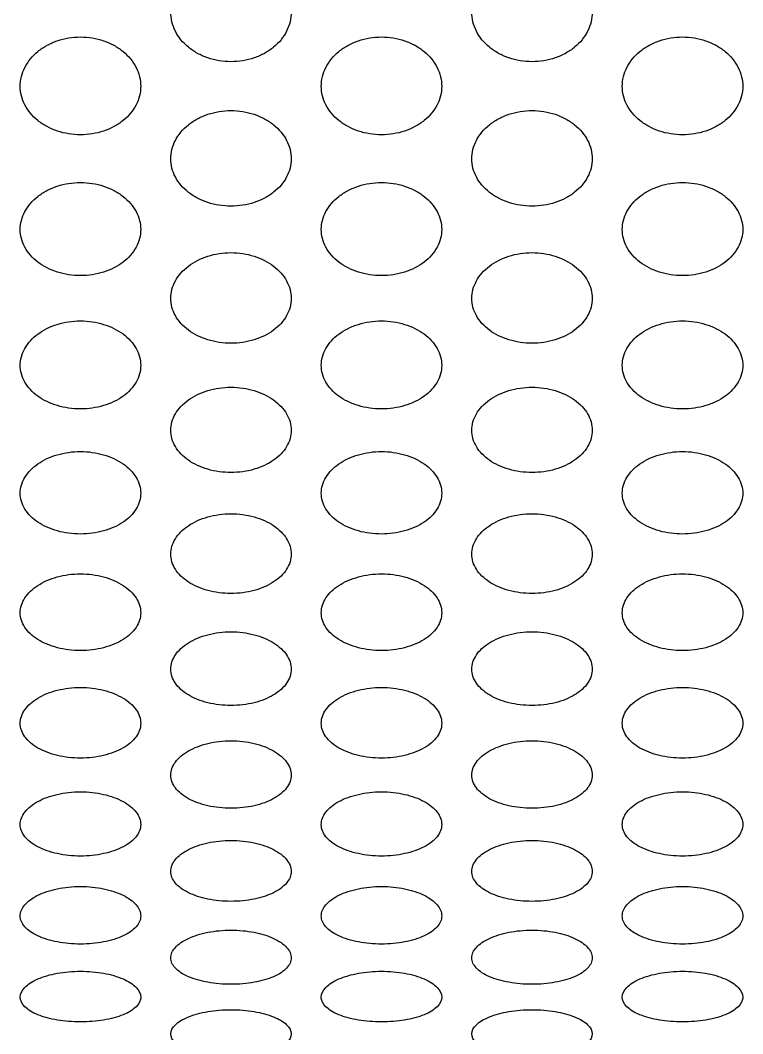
# Model space of a CAD drawing. Header units: millimetres. Extents: x 324 to 7054, y -67 to 2159.
# Drawn here: x 1536 to 1584, y 1336 to 1403.3 of the extents above; entities that cross this region are included whole.
import ezdxf

# ---------------------------------------------------------------- set-up
doc = ezdxf.new("R2010")
doc.units = ezdxf.units.MM
doc.header["$LTSCALE"] = 153.67
doc.layers.add('02___PRT_ALL_AXES', color=7, linetype='CONTINUOUS')

msp = doc.modelspace()

# ---------------------------------------------------------------- linework, layer by layer
at = {"layer": '02___PRT_ALL_AXES', "linetype": 'Continuous'}
for points in [[(1550.03476, 1400.55316), (1549.76893, 1400.55344), (1549.24531, 1400.59586), (1548.48961, 1400.78457), (1547.79947, 1401.08727), (1546.98616, 1401.63387), (1546.24385, 1402.54607), (1545.9302, 1403.84981), (1546.24394, 1405.15789), (1546.98437, 1406.08494), (1547.79615, 1406.64412), (1548.48659, 1406.95567), (1549.24381, 1407.15058), (1549.76846, 1407.19442), (1550.03476, 1407.19471)], [(1550.03476, 1407.19471), (1550.30058, 1407.19442), (1550.8242, 1407.15074), (1551.5799, 1406.95664), (1552.27004, 1406.646), (1553.08335, 1406.08682), (1553.82566, 1405.15892), (1554.13932, 1403.84733), (1553.82557, 1402.5471), (1553.08514, 1401.63571), (1552.27336, 1401.0891), (1551.58292, 1400.78551), (1550.8257, 1400.59602), (1550.30105, 1400.55343), (1550.03476, 1400.55316)], [(1570.03476, 1400.55316), (1569.76893, 1400.55344), (1569.24531, 1400.59586), (1568.48961, 1400.78457), (1567.79947, 1401.08727), (1566.98616, 1401.63387), (1566.24385, 1402.54607), (1565.9302, 1403.84981), (1566.24394, 1405.15789), (1566.98437, 1406.08494), (1567.79615, 1406.64412), (1568.48659, 1406.95567), (1569.24381, 1407.15058), (1569.76846, 1407.19442), (1570.03476, 1407.19471)], [(1570.03476, 1407.19471), (1570.30058, 1407.19442), (1570.8242, 1407.15074), (1571.5799, 1406.95664), (1572.27004, 1406.646), (1573.08335, 1406.08682), (1573.82566, 1405.15892), (1574.13932, 1403.84733), (1573.82557, 1402.5471), (1573.08514, 1401.63571), (1572.27336, 1401.0891), (1571.58292, 1400.78551), (1570.8257, 1400.59602), (1570.30105, 1400.55343), (1570.03476, 1400.55316)], [(1540.03476, 1395.70147), (1539.76893, 1395.70175), (1539.24531, 1395.74318), (1538.48961, 1395.92752), (1537.79947, 1396.22321), (1536.98616, 1396.75724), (1536.24385, 1397.64864), (1535.9302, 1398.92314), (1536.24394, 1400.20241), (1536.98437, 1401.10939), (1537.79615, 1401.65656), (1538.48659, 1401.96146), (1539.24381, 1402.15222), (1539.76846, 1402.19513), (1540.03476, 1402.19541)], [(1540.03476, 1402.19541), (1540.30058, 1402.19513), (1540.8242, 1402.15237), (1541.5799, 1401.96241), (1542.27004, 1401.65841), (1543.08335, 1401.11123), (1543.82566, 1400.20341), (1544.13932, 1398.92071), (1543.82557, 1397.64964), (1543.08514, 1396.75904), (1542.27336, 1396.22501), (1541.58292, 1395.92844), (1540.8257, 1395.74333), (1540.30105, 1395.70174), (1540.03476, 1395.70147)], [(1560.03476, 1395.70147), (1559.76893, 1395.70175), (1559.24531, 1395.74318), (1558.48961, 1395.92752), (1557.79947, 1396.22321), (1556.98616, 1396.75724), (1556.24385, 1397.64864), (1555.9302, 1398.92314), (1556.24394, 1400.20241), (1556.98437, 1401.10939), (1557.79615, 1401.65656), (1558.48659, 1401.96146), (1559.24381, 1402.15222), (1559.76846, 1402.19513), (1560.03476, 1402.19541)], [(1560.03476, 1402.19541), (1560.30058, 1402.19513), (1560.8242, 1402.15237), (1561.5799, 1401.96241), (1562.27004, 1401.65841), (1563.08335, 1401.11123), (1563.82566, 1400.20341), (1564.13932, 1398.92071), (1563.82557, 1397.64964), (1563.08514, 1396.75904), (1562.27336, 1396.22501), (1561.58292, 1395.92844), (1560.8257, 1395.74333), (1560.30105, 1395.70174), (1560.03476, 1395.70147)], [(1580.03476, 1395.70147), (1579.76893, 1395.70175), (1579.24531, 1395.74318), (1578.48961, 1395.92752), (1577.79947, 1396.22321), (1576.98616, 1396.75724), (1576.24385, 1397.64864), (1575.9302, 1398.92314), (1576.24394, 1400.20241), (1576.98437, 1401.10939), (1577.79615, 1401.65656), (1578.48659, 1401.96146), (1579.24381, 1402.15222), (1579.76846, 1402.19513), (1580.03476, 1402.19541)], [(1580.03476, 1402.19541), (1580.30058, 1402.19513), (1580.8242, 1402.15237), (1581.5799, 1401.96241), (1582.27004, 1401.65841), (1583.08335, 1401.11123), (1583.82566, 1400.20341), (1584.13932, 1398.92071), (1583.82557, 1397.64964), (1583.08514, 1396.75904), (1582.27336, 1396.22501), (1581.58292, 1395.92844), (1580.8257, 1395.74333), (1580.30105, 1395.70174), (1580.03476, 1395.70147)], [(1550.03476, 1390.96617), (1549.76893, 1390.96644), (1549.24531, 1391.00685), (1548.48961, 1391.18662), (1547.79947, 1391.47503), (1546.98616, 1391.99595), (1546.24385, 1392.86565), (1545.9302, 1394.10963), (1546.24394, 1395.35881), (1546.98437, 1396.24481), (1547.79615, 1396.77944), (1548.48659, 1397.07738), (1549.24381, 1397.26379), (1549.76846, 1397.30573), (1550.03476, 1397.306)], [(1550.03476, 1397.306), (1550.30058, 1397.30572), (1550.8242, 1397.26394), (1551.5799, 1397.0783), (1552.27004, 1396.78124), (1553.08335, 1396.2466), (1553.82566, 1395.35979), (1554.13932, 1394.10726), (1553.82557, 1392.86662), (1553.08514, 1391.9977), (1552.27336, 1391.47678), (1551.58292, 1391.18752), (1550.8257, 1391.007), (1550.30105, 1390.96644), (1550.03476, 1390.96617)], [(1570.03476, 1390.96617), (1569.76893, 1390.96644), (1569.24531, 1391.00685), (1568.48961, 1391.18662), (1567.79947, 1391.47503), (1566.98616, 1391.99595), (1566.24385, 1392.86565), (1565.9302, 1394.10963), (1566.24394, 1395.35881), (1566.98437, 1396.24481), (1567.79615, 1396.77944), (1568.48659, 1397.07738), (1569.24381, 1397.26379), (1569.76846, 1397.30573), (1570.03476, 1397.306)], [(1570.03476, 1397.306), (1570.30058, 1397.30572), (1570.8242, 1397.26394), (1571.5799, 1397.0783), (1572.27004, 1396.78124), (1573.08335, 1396.2466), (1573.82566, 1395.35979), (1574.13932, 1394.10726), (1573.82557, 1392.86662), (1573.08514, 1391.9977), (1572.27336, 1391.47678), (1571.58292, 1391.18752), (1570.8257, 1391.007), (1570.30105, 1390.96644), (1570.03476, 1390.96617)], [(1540.03476, 1386.352), (1539.76893, 1386.35226), (1539.24531, 1386.3916), (1538.48961, 1386.56664), (1537.79947, 1386.84746), (1536.98616, 1387.35475), (1536.24385, 1388.20188), (1535.9302, 1389.4141), (1536.24394, 1390.63195), (1536.98437, 1391.49607), (1537.79615, 1392.01762), (1538.48659, 1392.3083), (1539.24381, 1392.49019), (1539.76846, 1392.53111), (1540.03476, 1392.53138)], [(1540.03476, 1392.53138), (1540.30058, 1392.5311), (1540.8242, 1392.49034), (1541.5799, 1392.3092), (1542.27004, 1392.01937), (1543.08335, 1391.49783), (1543.82566, 1390.6329), (1544.13932, 1389.41179), (1543.82557, 1388.20283), (1543.08514, 1387.35646), (1542.27336, 1386.84917), (1541.58292, 1386.56751), (1540.8257, 1386.39175), (1540.30105, 1386.35226), (1540.03476, 1386.352)], [(1560.03476, 1386.352), (1559.76893, 1386.35226), (1559.24531, 1386.3916), (1558.48961, 1386.56664), (1557.79947, 1386.84746), (1556.98616, 1387.35475), (1556.24385, 1388.20188), (1555.9302, 1389.4141), (1556.24394, 1390.63195), (1556.98437, 1391.49607), (1557.79615, 1392.01762), (1558.48659, 1392.3083), (1559.24381, 1392.49019), (1559.76846, 1392.53111), (1560.03476, 1392.53138)], [(1560.03476, 1392.53138), (1560.30058, 1392.5311), (1560.8242, 1392.49034), (1561.5799, 1392.3092), (1562.27004, 1392.01937), (1563.08335, 1391.49783), (1563.82566, 1390.6329), (1564.13932, 1389.41179), (1563.82557, 1388.20283), (1563.08514, 1387.35646), (1562.27336, 1386.84917), (1561.58292, 1386.56751), (1560.8257, 1386.39175), (1560.30105, 1386.35226), (1560.03476, 1386.352)], [(1580.03476, 1386.352), (1579.76893, 1386.35226), (1579.24531, 1386.3916), (1578.48961, 1386.56664), (1577.79947, 1386.84746), (1576.98616, 1387.35475), (1576.24385, 1388.20188), (1575.9302, 1389.4141), (1576.24394, 1390.63195), (1576.98437, 1391.49607), (1577.79615, 1392.01762), (1578.48659, 1392.3083), (1579.24381, 1392.49019), (1579.76846, 1392.53111), (1580.03476, 1392.53138)], [(1580.03476, 1392.53138), (1580.30058, 1392.5311), (1580.8242, 1392.49034), (1581.5799, 1392.3092), (1582.27004, 1392.01937), (1583.08335, 1391.49783), (1583.82566, 1390.6329), (1584.13932, 1389.41179), (1583.82557, 1388.20283), (1583.08514, 1387.35646), (1582.27336, 1386.84917), (1581.58292, 1386.56751), (1580.8257, 1386.39175), (1580.30105, 1386.35226), (1580.03476, 1386.352)], [(1550.03476, 1381.86358), (1549.76893, 1381.86384), (1549.24531, 1381.90207), (1548.48961, 1382.07219), (1547.79947, 1382.34515), (1546.98616, 1382.8383), (1546.24385, 1383.66201), (1545.9302, 1384.84125), (1546.24394, 1386.02654), (1546.98437, 1386.86794), (1547.79615, 1387.37587), (1548.48659, 1387.65901), (1549.24381, 1387.83619), (1549.76846, 1387.87605), (1550.03476, 1387.87631)], [(1550.03476, 1387.87631), (1550.30058, 1387.87605), (1550.8242, 1387.83633), (1551.5799, 1387.65989), (1552.27004, 1387.37758), (1553.08335, 1386.86964), (1553.82566, 1386.02747), (1554.13932, 1384.839), (1553.82557, 1383.66294), (1553.08514, 1382.83996), (1552.27336, 1382.3468), (1551.58292, 1382.07304), (1550.8257, 1381.90221), (1550.30105, 1381.86383), (1550.03476, 1381.86358)], [(1570.03476, 1381.86358), (1569.76893, 1381.86384), (1569.24531, 1381.90207), (1568.48961, 1382.07219), (1567.79947, 1382.34515), (1566.98616, 1382.8383), (1566.24385, 1383.66201), (1565.9302, 1384.84125), (1566.24394, 1386.02654), (1566.98437, 1386.86794), (1567.79615, 1387.37587), (1568.48659, 1387.65901), (1569.24381, 1387.83619), (1569.76846, 1387.87605), (1570.03476, 1387.87631)], [(1570.03476, 1387.87631), (1570.30058, 1387.87605), (1570.8242, 1387.83633), (1571.5799, 1387.65989), (1572.27004, 1387.37758), (1573.08335, 1386.86964), (1573.82566, 1386.02747), (1574.13932, 1384.839), (1573.82557, 1383.66294), (1573.08514, 1382.83996), (1572.27336, 1382.3468), (1571.58292, 1382.07304), (1570.8257, 1381.90221), (1570.30105, 1381.86383), (1570.03476, 1381.86358)], [(1540.03476, 1377.5054), (1539.76893, 1377.50565), (1539.24531, 1377.54273), (1538.48961, 1377.70776), (1537.79947, 1377.97259), (1536.98616, 1378.45111), (1536.24385, 1379.25058), (1535.9302, 1380.39566), (1536.24394, 1381.54721), (1536.98437, 1382.36503), (1537.79615, 1382.85885), (1538.48659, 1383.13415), (1539.24381, 1383.30645), (1539.76846, 1383.34522), (1540.03476, 1383.34547)], [(1540.03476, 1383.34547), (1540.30058, 1383.34521), (1540.8242, 1383.30659), (1541.5799, 1383.13501), (1542.27004, 1382.86051), (1543.08335, 1382.36669), (1543.82566, 1381.54811), (1544.13932, 1380.39348), (1543.82557, 1379.25148), (1543.08514, 1378.45272), (1542.27336, 1377.9742), (1541.58292, 1377.70859), (1540.8257, 1377.54287), (1540.30105, 1377.50564), (1540.03476, 1377.5054)], [(1560.03476, 1377.5054), (1559.76893, 1377.50565), (1559.24531, 1377.54273), (1558.48961, 1377.70776), (1557.79947, 1377.97259), (1556.98616, 1378.45111), (1556.24385, 1379.25058), (1555.9302, 1380.39566), (1556.24394, 1381.54721), (1556.98437, 1382.36503), (1557.79615, 1382.85885), (1558.48659, 1383.13415), (1559.24381, 1383.30645), (1559.76846, 1383.34522), (1560.03476, 1383.34547)], [(1560.03476, 1383.34547), (1560.30058, 1383.34521), (1560.8242, 1383.30659), (1561.5799, 1383.13501), (1562.27004, 1382.86051), (1563.08335, 1382.36669), (1563.82566, 1381.54811), (1564.13932, 1380.39348), (1563.82557, 1379.25148), (1563.08514, 1378.45272), (1562.27336, 1377.9742), (1561.58292, 1377.70859), (1560.8257, 1377.54287), (1560.30105, 1377.50564), (1560.03476, 1377.5054)], [(1580.03476, 1377.5054), (1579.76893, 1377.50565), (1579.24531, 1377.54273), (1578.48961, 1377.70776), (1577.79947, 1377.97259), (1576.98616, 1378.45111), (1576.24385, 1379.25058), (1575.9302, 1380.39566), (1576.24394, 1381.54721), (1576.98437, 1382.36503), (1577.79615, 1382.85885), (1578.48659, 1383.13415), (1579.24381, 1383.30645), (1579.76846, 1383.34522), (1580.03476, 1383.34547)], [(1580.03476, 1383.34547), (1580.30058, 1383.34521), (1580.8242, 1383.30659), (1581.5799, 1383.13501), (1582.27004, 1382.86051), (1583.08335, 1382.36669), (1583.82566, 1381.54811), (1584.13932, 1380.39348), (1583.82557, 1379.25148), (1583.08514, 1378.45272), (1582.27336, 1377.9742), (1581.58292, 1377.70859), (1580.8257, 1377.54287), (1580.30105, 1377.50564), (1580.03476, 1377.5054)], [(1550.03476, 1373.28182), (1549.76893, 1373.28206), (1549.24531, 1373.31796), (1548.48961, 1373.47774), (1547.79947, 1373.73417), (1546.98616, 1374.19757), (1546.24385, 1374.972), (1545.9302, 1376.08178), (1546.24394, 1377.19844), (1546.98437, 1377.99186), (1547.79615, 1378.47107), (1548.48659, 1378.73827), (1549.24381, 1378.9055), (1549.76846, 1378.94314), (1550.03476, 1378.94338)], [(1550.03476, 1378.94338), (1550.30058, 1378.94313), (1550.8242, 1378.90564), (1551.5799, 1378.7391), (1552.27004, 1378.47269), (1553.08335, 1377.99347), (1553.82566, 1377.19931), (1554.13932, 1376.07967), (1553.82557, 1374.97288), (1553.08514, 1374.19914), (1552.27336, 1373.73572), (1551.58292, 1373.47854), (1550.8257, 1373.3181), (1550.30105, 1373.28205), (1550.03476, 1373.28182)], [(1570.03476, 1373.28182), (1569.76893, 1373.28206), (1569.24531, 1373.31796), (1568.48961, 1373.47774), (1567.79947, 1373.73417), (1566.98616, 1374.19757), (1566.24385, 1374.972), (1565.9302, 1376.08178), (1566.24394, 1377.19844), (1566.98437, 1377.99186), (1567.79615, 1378.47107), (1568.48659, 1378.73827), (1569.24381, 1378.9055), (1569.76846, 1378.94314), (1570.03476, 1378.94338)], [(1570.03476, 1378.94338), (1570.30058, 1378.94313), (1570.8242, 1378.90564), (1571.5799, 1378.7391), (1572.27004, 1378.47269), (1573.08335, 1377.99347), (1573.82566, 1377.19931), (1574.13932, 1376.07967), (1573.82557, 1374.97288), (1573.08514, 1374.19914), (1572.27336, 1373.73572), (1571.58292, 1373.47854), (1570.8257, 1373.3181), (1570.30105, 1373.28205), (1570.03476, 1373.28182)], [(1540.03476, 1369.19707), (1539.76893, 1369.1973), (1539.24531, 1369.23199), (1538.48961, 1369.38635), (1537.79947, 1369.63412), (1536.98616, 1370.08195), (1536.24385, 1370.83056), (1535.9302, 1371.90393), (1536.24394, 1372.98457), (1536.98437, 1373.75281), (1537.79615, 1374.21693), (1538.48659, 1374.47575), (1539.24381, 1374.63776), (1539.76846, 1374.67422), (1540.03476, 1374.67446)], [(1540.03476, 1374.67446), (1540.30058, 1374.67421), (1540.8242, 1374.6379), (1541.5799, 1374.47656), (1542.27004, 1374.2185), (1543.08335, 1373.75437), (1543.82566, 1372.98542), (1544.13932, 1371.90189), (1543.82557, 1370.83141), (1543.08514, 1370.08346), (1542.27336, 1369.63563), (1541.58292, 1369.38712), (1540.8257, 1369.23211), (1540.30105, 1369.19729), (1540.03476, 1369.19707)], [(1560.03476, 1369.19707), (1559.76893, 1369.1973), (1559.24531, 1369.23199), (1558.48961, 1369.38635), (1557.79947, 1369.63412), (1556.98616, 1370.08195), (1556.24385, 1370.83056), (1555.9302, 1371.90393), (1556.24394, 1372.98457), (1556.98437, 1373.75281), (1557.79615, 1374.21693), (1558.48659, 1374.47575), (1559.24381, 1374.63776), (1559.76846, 1374.67422), (1560.03476, 1374.67446)], [(1560.03476, 1374.67446), (1560.30058, 1374.67421), (1560.8242, 1374.6379), (1561.5799, 1374.47656), (1562.27004, 1374.2185), (1563.08335, 1373.75437), (1563.82566, 1372.98542), (1564.13932, 1371.90189), (1563.82557, 1370.83141), (1563.08514, 1370.08346), (1562.27336, 1369.63563), (1561.58292, 1369.38712), (1560.8257, 1369.23211), (1560.30105, 1369.19729), (1560.03476, 1369.19707)], [(1580.03476, 1369.19707), (1579.76893, 1369.1973), (1579.24531, 1369.23199), (1578.48961, 1369.38635), (1577.79947, 1369.63412), (1576.98616, 1370.08195), (1576.24385, 1370.83056), (1575.9302, 1371.90393), (1576.24394, 1372.98457), (1576.98437, 1373.75281), (1577.79615, 1374.21693), (1578.48659, 1374.47575), (1579.24381, 1374.63776), (1579.76846, 1374.67422), (1580.03476, 1374.67446)], [(1580.03476, 1374.67446), (1580.30058, 1374.67421), (1580.8242, 1374.6379), (1581.5799, 1374.47656), (1582.27004, 1374.2185), (1583.08335, 1373.75437), (1583.82566, 1372.98542), (1584.13932, 1371.90189), (1583.82557, 1370.83141), (1583.08514, 1370.08346), (1582.27336, 1369.63563), (1581.58292, 1369.38712), (1580.8257, 1369.23211), (1580.30105, 1369.19729), (1580.03476, 1369.19707)], [(1550.03476, 1365.25524), (1549.76893, 1365.25546), (1549.24531, 1365.28889), (1548.48961, 1365.4377), (1547.79947, 1365.67656), (1546.98616, 1366.10837), (1546.24385, 1366.83041), (1545.9302, 1367.86629), (1546.24394, 1368.90984), (1546.98437, 1369.65212), (1547.79615, 1370.10068), (1548.48659, 1370.35087), (1549.24381, 1370.50749), (1549.76846, 1370.54274), (1550.03476, 1370.54297)], [(1550.03476, 1370.54297), (1550.30058, 1370.54273), (1550.8242, 1370.50762), (1551.5799, 1370.35165), (1552.27004, 1370.1022), (1553.08335, 1369.65362), (1553.82566, 1368.91065), (1554.13932, 1367.86432), (1553.82557, 1366.83123), (1553.08514, 1366.10982), (1552.27336, 1365.67801), (1551.58292, 1365.43844), (1550.8257, 1365.28902), (1550.30105, 1365.25545), (1550.03476, 1365.25524)], [(1570.03476, 1365.25524), (1569.76893, 1365.25546), (1569.24531, 1365.28889), (1568.48961, 1365.4377), (1567.79947, 1365.67656), (1566.98616, 1366.10837), (1566.24385, 1366.83041), (1565.9302, 1367.86629), (1566.24394, 1368.90984), (1566.98437, 1369.65212), (1567.79615, 1370.10068), (1568.48659, 1370.35087), (1569.24381, 1370.50749), (1569.76846, 1370.54274), (1570.03476, 1370.54297)], [(1570.03476, 1370.54297), (1570.30058, 1370.54273), (1570.8242, 1370.50762), (1571.5799, 1370.35165), (1572.27004, 1370.1022), (1573.08335, 1369.65362), (1573.82566, 1368.91065), (1574.13932, 1367.86432), (1573.82557, 1366.83123), (1573.08514, 1366.10982), (1572.27336, 1365.67801), (1571.58292, 1365.43844), (1570.8257, 1365.28902), (1570.30105, 1365.25545), (1570.03476, 1365.25524)], [(1540.03476, 1361.46027), (1539.76893, 1361.46048), (1539.24531, 1361.49263), (1538.48961, 1361.63572), (1537.79947, 1361.86543), (1536.98616, 1362.28079), (1536.24385, 1362.97554), (1535.9302, 1363.9729), (1536.24394, 1364.9783), (1536.98437, 1365.69389), (1537.79615, 1366.12645), (1538.48659, 1366.36775), (1539.24381, 1366.51883), (1539.76846, 1366.55283), (1540.03476, 1366.55305)], [(1540.03476, 1366.55305), (1540.30058, 1366.55283), (1540.8242, 1366.51895), (1541.5799, 1366.3685), (1542.27004, 1366.12791), (1543.08335, 1365.69534), (1543.82566, 1364.97909), (1544.13932, 1363.971), (1543.82557, 1362.97633), (1543.08514, 1362.28219), (1542.27336, 1361.86683), (1541.58292, 1361.63643), (1540.8257, 1361.49275), (1540.30105, 1361.46048), (1540.03476, 1361.46027)], [(1560.03476, 1361.46027), (1559.76893, 1361.46048), (1559.24531, 1361.49263), (1558.48961, 1361.63572), (1557.79947, 1361.86543), (1556.98616, 1362.28079), (1556.24385, 1362.97554), (1555.9302, 1363.9729), (1556.24394, 1364.9783), (1556.98437, 1365.69389), (1557.79615, 1366.12645), (1558.48659, 1366.36775), (1559.24381, 1366.51883), (1559.76846, 1366.55283), (1560.03476, 1366.55305)], [(1560.03476, 1366.55305), (1560.30058, 1366.55283), (1560.8242, 1366.51895), (1561.5799, 1366.3685), (1562.27004, 1366.12791), (1563.08335, 1365.69534), (1563.82566, 1364.97909), (1564.13932, 1363.971), (1563.82557, 1362.97633), (1563.08514, 1362.28219), (1562.27336, 1361.86683), (1561.58292, 1361.63643), (1560.8257, 1361.49275), (1560.30105, 1361.46048), (1560.03476, 1361.46027)], [(1580.03476, 1361.46027), (1579.76893, 1361.46048), (1579.24531, 1361.49263), (1578.48961, 1361.63572), (1577.79947, 1361.86543), (1576.98616, 1362.28079), (1576.24385, 1362.97554), (1575.9302, 1363.9729), (1576.24394, 1364.9783), (1576.98437, 1365.69389), (1577.79615, 1366.12645), (1578.48659, 1366.36775), (1579.24381, 1366.51883), (1579.76846, 1366.55283), (1580.03476, 1366.55305)], [(1580.03476, 1366.55305), (1580.30058, 1366.55283), (1580.8242, 1366.51895), (1581.5799, 1366.3685), (1582.27004, 1366.12791), (1583.08335, 1365.69534), (1583.82566, 1364.97909), (1584.13932, 1363.971), (1583.82557, 1362.97633), (1583.08514, 1362.28219), (1582.27336, 1361.86683), (1581.58292, 1361.63643), (1580.8257, 1361.49275), (1580.30105, 1361.46048), (1580.03476, 1361.46027)], [(1550.03476, 1357.81596), (1549.76893, 1357.81617), (1549.24531, 1357.847), (1548.48961, 1357.98423), (1547.79947, 1358.20457), (1546.98616, 1358.60305), (1546.24385, 1359.26982), (1545.9302, 1360.22765), (1546.24394, 1361.19392), (1546.98437, 1361.88208), (1547.79615, 1362.29821), (1548.48659, 1362.53038), (1549.24381, 1362.67576), (1549.76846, 1362.70849), (1550.03476, 1362.7087)], [(1550.03476, 1362.7087), (1550.30058, 1362.70848), (1550.8242, 1362.67589), (1551.5799, 1362.53111), (1552.27004, 1362.29961), (1553.08335, 1361.88348), (1553.82566, 1361.19467), (1554.13932, 1360.22583), (1553.82557, 1359.27058), (1553.08514, 1358.6044), (1552.27336, 1358.20591), (1551.58292, 1357.98491), (1550.8257, 1357.84711), (1550.30105, 1357.81617), (1550.03476, 1357.81596)], [(1570.03476, 1357.81596), (1569.76893, 1357.81617), (1569.24531, 1357.847), (1568.48961, 1357.98423), (1567.79947, 1358.20457), (1566.98616, 1358.60305), (1566.24385, 1359.26982), (1565.9302, 1360.22765), (1566.24394, 1361.19392), (1566.98437, 1361.88208), (1567.79615, 1362.29821), (1568.48659, 1362.53038), (1569.24381, 1362.67576), (1569.76846, 1362.70849), (1570.03476, 1362.7087)], [(1570.03476, 1362.7087), (1570.30058, 1362.70848), (1570.8242, 1362.67589), (1571.5799, 1362.53111), (1572.27004, 1362.29961), (1573.08335, 1361.88348), (1573.82566, 1361.19467), (1574.13932, 1360.22583), (1573.82557, 1359.27058), (1573.08514, 1358.6044), (1572.27336, 1358.20591), (1571.58292, 1357.98491), (1570.8257, 1357.84711), (1570.30105, 1357.81617), (1570.03476, 1357.81596)], [(1540.03476, 1354.32597), (1539.76893, 1354.32617), (1539.24531, 1354.35565), (1538.48961, 1354.48688), (1537.79947, 1354.69763), (1536.98616, 1355.07884), (1536.24385, 1355.71696), (1535.9302, 1356.63431), (1536.24394, 1357.56046), (1536.98437, 1358.22052), (1537.79615, 1358.61979), (1538.48659, 1358.84261), (1539.24381, 1358.98215), (1539.76846, 1359.01356), (1540.03476, 1359.01376)], [(1540.03476, 1359.01376), (1540.30058, 1359.01355), (1540.8242, 1358.98226), (1541.5799, 1358.8433), (1542.27004, 1358.62114), (1543.08335, 1358.22186), (1543.82566, 1357.56118), (1544.13932, 1356.63256), (1543.82557, 1355.71768), (1543.08514, 1355.08013), (1542.27336, 1354.69891), (1541.58292, 1354.48754), (1540.8257, 1354.35576), (1540.30105, 1354.32616), (1540.03476, 1354.32597)], [(1560.03476, 1354.32597), (1559.76893, 1354.32617), (1559.24531, 1354.35565), (1558.48961, 1354.48688), (1557.79947, 1354.69763), (1556.98616, 1355.07884), (1556.24385, 1355.71696), (1555.9302, 1356.63431), (1556.24394, 1357.56046), (1556.98437, 1358.22052), (1557.79615, 1358.61979), (1558.48659, 1358.84261), (1559.24381, 1358.98215), (1559.76846, 1359.01356), (1560.03476, 1359.01376)], [(1560.03476, 1359.01376), (1560.30058, 1359.01355), (1560.8242, 1358.98226), (1561.5799, 1358.8433), (1562.27004, 1358.62114), (1563.08335, 1358.22186), (1563.82566, 1357.56118), (1564.13932, 1356.63256), (1563.82557, 1355.71768), (1563.08514, 1355.08013), (1562.27336, 1354.69891), (1561.58292, 1354.48754), (1560.8257, 1354.35576), (1560.30105, 1354.32616), (1560.03476, 1354.32597)], [(1580.03476, 1354.32597), (1579.76893, 1354.32617), (1579.24531, 1354.35565), (1578.48961, 1354.48688), (1577.79947, 1354.69763), (1576.98616, 1355.07884), (1576.24385, 1355.71696), (1575.9302, 1356.63431), (1576.24394, 1357.56046), (1576.98437, 1358.22052), (1577.79615, 1358.61979), (1578.48659, 1358.84261), (1579.24381, 1358.98215), (1579.76846, 1359.01356), (1580.03476, 1359.01376)], [(1580.03476, 1359.01376), (1580.30058, 1359.01355), (1580.8242, 1358.98226), (1581.5799, 1358.8433), (1582.27004, 1358.62114), (1583.08335, 1358.22186), (1583.82566, 1357.56118), (1584.13932, 1356.63256), (1583.82557, 1355.71768), (1583.08514, 1355.08013), (1582.27336, 1354.69891), (1581.58292, 1354.48754), (1580.8257, 1354.35576), (1580.30105, 1354.32616), (1580.03476, 1354.32597)], [(1550.03476, 1350.99378), (1549.76893, 1350.99397), (1549.24531, 1351.02207), (1548.48961, 1351.14718), (1547.79947, 1351.34812), (1546.98616, 1351.71168), (1546.24385, 1352.32051), (1545.9302, 1353.19646), (1546.24394, 1354.08156), (1546.98437, 1354.71286), (1547.79615, 1355.09488), (1548.48659, 1355.30811), (1549.24381, 1355.44167), (1549.76846, 1355.47174), (1550.03476, 1355.47194)], [(1550.03476, 1355.47194), (1550.30058, 1355.47174), (1550.8242, 1355.44179), (1551.5799, 1355.30878), (1552.27004, 1355.09617), (1553.08335, 1354.71414), (1553.82566, 1354.08225), (1554.13932, 1353.19478), (1553.82557, 1352.3212), (1553.08514, 1351.7129), (1552.27336, 1351.34934), (1551.58292, 1351.1478), (1550.8257, 1351.02218), (1550.30105, 1350.99397), (1550.03476, 1350.99378)], [(1570.03476, 1350.99378), (1569.76893, 1350.99397), (1569.24531, 1351.02207), (1568.48961, 1351.14718), (1567.79947, 1351.34812), (1566.98616, 1351.71168), (1566.24385, 1352.32051), (1565.9302, 1353.19646), (1566.24394, 1354.08156), (1566.98437, 1354.71286), (1567.79615, 1355.09488), (1568.48659, 1355.30811), (1569.24381, 1355.44167), (1569.76846, 1355.47174), (1570.03476, 1355.47194)], [(1570.03476, 1355.47194), (1570.30058, 1355.47174), (1570.8242, 1355.44179), (1571.5799, 1355.30878), (1572.27004, 1355.09617), (1573.08335, 1354.71414), (1573.82566, 1354.08225), (1574.13932, 1353.19478), (1573.82557, 1352.3212), (1573.08514, 1351.7129), (1572.27336, 1351.34934), (1571.58292, 1351.1478), (1570.8257, 1351.02218), (1570.30105, 1350.99397), (1570.03476, 1350.99378)], [(1540.03476, 1347.82273), (1539.76893, 1347.82291), (1539.24531, 1347.84961), (1538.48961, 1347.96846), (1537.79947, 1348.15939), (1536.98616, 1348.50494), (1536.24385, 1349.08387), (1535.9302, 1349.91754), (1536.24394, 1350.76072), (1536.98437, 1351.36262), (1537.79615, 1351.72701), (1538.48659, 1351.93044), (1539.24381, 1352.05789), (1539.76846, 1352.08658), (1540.03476, 1352.08677)], [(1540.03476, 1352.08677), (1540.30058, 1352.08658), (1540.8242, 1352.05799), (1541.5799, 1351.93108), (1542.27004, 1351.72823), (1543.08335, 1351.36384), (1543.82566, 1350.76137), (1544.13932, 1349.91595), (1543.82557, 1349.08452), (1543.08514, 1348.5061), (1542.27336, 1348.16055), (1541.58292, 1347.96905), (1540.8257, 1347.8497), (1540.30105, 1347.82291), (1540.03476, 1347.82273)], [(1560.03476, 1347.82273), (1559.76893, 1347.82291), (1559.24531, 1347.84961), (1558.48961, 1347.96846), (1557.79947, 1348.15939), (1556.98616, 1348.50494), (1556.24385, 1349.08387), (1555.9302, 1349.91754), (1556.24394, 1350.76072), (1556.98437, 1351.36262), (1557.79615, 1351.72701), (1558.48659, 1351.93044), (1559.24381, 1352.05789), (1559.76846, 1352.08658), (1560.03476, 1352.08677)], [(1560.03476, 1352.08677), (1560.30058, 1352.08658), (1560.8242, 1352.05799), (1561.5799, 1351.93108), (1562.27004, 1351.72823), (1563.08335, 1351.36384), (1563.82566, 1350.76137), (1564.13932, 1349.91595), (1563.82557, 1349.08452), (1563.08514, 1348.5061), (1562.27336, 1348.16055), (1561.58292, 1347.96905), (1560.8257, 1347.8497), (1560.30105, 1347.82291), (1560.03476, 1347.82273)], [(1580.03476, 1347.82273), (1579.76893, 1347.82291), (1579.24531, 1347.84961), (1578.48961, 1347.96846), (1577.79947, 1348.15939), (1576.98616, 1348.50494), (1576.24385, 1349.08387), (1575.9302, 1349.91754), (1576.24394, 1350.76072), (1576.98437, 1351.36262), (1577.79615, 1351.72701), (1578.48659, 1351.93044), (1579.24381, 1352.05789), (1579.76846, 1352.08658), (1580.03476, 1352.08677)], [(1580.03476, 1352.08677), (1580.30058, 1352.08658), (1580.8242, 1352.05799), (1581.5799, 1351.93108), (1582.27004, 1351.72823), (1583.08335, 1351.36384), (1583.82566, 1350.76137), (1584.13932, 1349.91595), (1583.82557, 1349.08452), (1583.08514, 1348.5061), (1582.27336, 1348.16055), (1581.58292, 1347.96905), (1580.8257, 1347.8497), (1580.30105, 1347.82291), (1580.03476, 1347.82273)], [(1550.03476, 1344.816), (1549.76893, 1344.81617), (1549.24531, 1344.84143), (1548.48961, 1344.95391), (1547.79947, 1345.13464), (1546.98616, 1345.46183), (1546.24385, 1346.01028), (1545.9302, 1346.80084), (1546.24394, 1347.60125), (1546.98437, 1348.17314), (1547.79615, 1348.51954), (1548.48659, 1348.71297), (1549.24381, 1348.83418), (1549.76846, 1348.86147), (1550.03476, 1348.86165)], [(1550.03476, 1348.86165), (1550.30058, 1348.86146), (1550.8242, 1348.83428), (1551.5799, 1348.71358), (1552.27004, 1348.5207), (1553.08335, 1348.17431), (1553.82566, 1347.60187), (1554.13932, 1346.79933), (1553.82557, 1346.0109), (1553.08514, 1345.46293), (1552.27336, 1345.13574), (1551.58292, 1344.95447), (1550.8257, 1344.84152), (1550.30105, 1344.81616), (1550.03476, 1344.816)], [(1570.03476, 1344.816), (1569.76893, 1344.81617), (1569.24531, 1344.84143), (1568.48961, 1344.95391), (1567.79947, 1345.13464), (1566.98616, 1345.46183), (1566.24385, 1346.01028), (1565.9302, 1346.80084), (1566.24394, 1347.60125), (1566.98437, 1348.17314), (1567.79615, 1348.51954), (1568.48659, 1348.71297), (1569.24381, 1348.83418), (1569.76846, 1348.86147), (1570.03476, 1348.86165)], [(1570.03476, 1348.86165), (1570.30058, 1348.86146), (1570.8242, 1348.83428), (1571.5799, 1348.71358), (1572.27004, 1348.5207), (1573.08335, 1348.17431), (1573.82566, 1347.60187), (1574.13932, 1346.79933), (1573.82557, 1346.0109), (1573.08514, 1345.46293), (1572.27336, 1345.13574), (1571.58292, 1344.95447), (1570.8257, 1344.84152), (1570.30105, 1344.81616), (1570.03476, 1344.816)], [(1540.03476, 1341.97658), (1539.76893, 1341.97674), (1539.24531, 1342.00055), (1538.48961, 1342.10654), (1537.79947, 1342.2769), (1536.98616, 1342.58539), (1536.24385, 1343.10282), (1535.9302, 1343.84947), (1536.24394, 1344.60631), (1536.98437, 1345.14764), (1537.79615, 1345.47568), (1538.48659, 1345.65893), (1539.24381, 1345.77377), (1539.76846, 1345.79963), (1540.03476, 1345.7998)], [(1540.03476, 1345.7998), (1540.30058, 1345.79962), (1540.8242, 1345.77386), (1541.5799, 1345.6595), (1542.27004, 1345.47679), (1543.08335, 1345.14874), (1543.82566, 1344.6069), (1544.13932, 1343.84804), (1543.82557, 1343.10341), (1543.08514, 1342.58644), (1542.27336, 1342.27793), (1541.58292, 1342.10707), (1540.8257, 1342.00063), (1540.30105, 1341.97674), (1540.03476, 1341.97658)], [(1560.03476, 1341.97658), (1559.76893, 1341.97674), (1559.24531, 1342.00055), (1558.48961, 1342.10654), (1557.79947, 1342.2769), (1556.98616, 1342.58539), (1556.24385, 1343.10282), (1555.9302, 1343.84947), (1556.24394, 1344.60631), (1556.98437, 1345.14764), (1557.79615, 1345.47568), (1558.48659, 1345.65893), (1559.24381, 1345.77377), (1559.76846, 1345.79963), (1560.03476, 1345.7998)], [(1560.03476, 1345.7998), (1560.30058, 1345.79962), (1560.8242, 1345.77386), (1561.5799, 1345.6595), (1562.27004, 1345.47679), (1563.08335, 1345.14874), (1563.82566, 1344.6069), (1564.13932, 1343.84804), (1563.82557, 1343.10341), (1563.08514, 1342.58644), (1562.27336, 1342.27793), (1561.58292, 1342.10707), (1560.8257, 1342.00063), (1560.30105, 1341.97674), (1560.03476, 1341.97658)], [(1580.03476, 1341.97658), (1579.76893, 1341.97674), (1579.24531, 1342.00055), (1578.48961, 1342.10654), (1577.79947, 1342.2769), (1576.98616, 1342.58539), (1576.24385, 1343.10282), (1575.9302, 1343.84947), (1576.24394, 1344.60631), (1576.98437, 1345.14764), (1577.79615, 1345.47568), (1578.48659, 1345.65893), (1579.24381, 1345.77377), (1579.76846, 1345.79963), (1580.03476, 1345.7998)], [(1580.03476, 1345.7998), (1580.30058, 1345.79962), (1580.8242, 1345.77386), (1581.5799, 1345.6595), (1582.27004, 1345.47679), (1583.08335, 1345.14874), (1583.82566, 1344.6069), (1584.13932, 1343.84804), (1583.82557, 1343.10341), (1583.08514, 1342.58644), (1582.27336, 1342.27793), (1581.58292, 1342.10707), (1580.8257, 1342.00063), (1580.30105, 1341.97674), (1580.03476, 1341.97658)], [(1550.03476, 1339.30734), (1549.76893, 1339.30749), (1549.24531, 1339.32981), (1548.48961, 1339.42921), (1547.79947, 1339.58902), (1546.98616, 1339.87852), (1546.24385, 1340.36439), (1545.9302, 1341.0664), (1546.24394, 1341.77891), (1546.98437, 1342.28912), (1547.79615, 1342.59849), (1548.48659, 1342.77136), (1549.24381, 1342.87972), (1549.76846, 1342.90413), (1550.03476, 1342.90429)], [(1550.03476, 1342.90429), (1550.30058, 1342.90412), (1550.8242, 1342.87981), (1551.5799, 1342.7719), (1552.27004, 1342.59953), (1553.08335, 1342.29016), (1553.82566, 1341.77946), (1554.13932, 1341.06506), (1553.82557, 1340.36495), (1553.08514, 1339.8795), (1552.27336, 1339.58999), (1551.58292, 1339.42971), (1550.8257, 1339.32989), (1550.30105, 1339.30748), (1550.03476, 1339.30734)], [(1570.03476, 1339.30734), (1569.76893, 1339.30749), (1569.24531, 1339.32981), (1568.48961, 1339.42921), (1567.79947, 1339.58902), (1566.98616, 1339.87852), (1566.24385, 1340.36439), (1565.9302, 1341.0664), (1566.24394, 1341.77891), (1566.98437, 1342.28912), (1567.79615, 1342.59849), (1568.48659, 1342.77136), (1569.24381, 1342.87972), (1569.76846, 1342.90413), (1570.03476, 1342.90429)], [(1570.03476, 1342.90429), (1570.30058, 1342.90412), (1570.8242, 1342.87981), (1571.5799, 1342.7719), (1572.27004, 1342.59953), (1573.08335, 1342.29016), (1573.82566, 1341.77946), (1574.13932, 1341.06506), (1573.82557, 1340.36495), (1573.08514, 1339.8795), (1572.27336, 1339.58999), (1571.58292, 1339.42971), (1570.8257, 1339.32989), (1570.30105, 1339.30748), (1570.03476, 1339.30734)], [(1540.03476, 1336.81093), (1539.76893, 1336.81107), (1539.24531, 1336.83188), (1538.48961, 1336.9246), (1537.79947, 1337.0737), (1536.98616, 1337.34391), (1536.24385, 1337.79775), (1535.9302, 1338.4544), (1536.24394, 1339.12187), (1536.98437, 1339.60046), (1537.79615, 1339.89084), (1538.48659, 1340.05316), (1539.24381, 1340.15494), (1539.76846, 1340.17786), (1540.03476, 1340.17801)], [(1540.03476, 1340.17801), (1540.30058, 1340.17786), (1540.8242, 1340.15502), (1541.5799, 1340.05367), (1542.27004, 1339.89182), (1543.08335, 1339.60143), (1543.82566, 1339.12239), (1544.13932, 1338.45314), (1543.82557, 1337.79827), (1543.08514, 1337.34482), (1542.27336, 1337.0746), (1541.58292, 1336.92506), (1540.8257, 1336.83196), (1540.30105, 1336.81107), (1540.03476, 1336.81093)], [(1560.03476, 1336.81093), (1559.76893, 1336.81107), (1559.24531, 1336.83188), (1558.48961, 1336.9246), (1557.79947, 1337.0737), (1556.98616, 1337.34391), (1556.24385, 1337.79775), (1555.9302, 1338.4544), (1556.24394, 1339.12187), (1556.98437, 1339.60046), (1557.79615, 1339.89084), (1558.48659, 1340.05316), (1559.24381, 1340.15494), (1559.76846, 1340.17786), (1560.03476, 1340.17801)], [(1560.03476, 1340.17801), (1560.30058, 1340.17786), (1560.8242, 1340.15502), (1561.5799, 1340.05367), (1562.27004, 1339.89182), (1563.08335, 1339.60143), (1563.82566, 1339.12239), (1564.13932, 1338.45314), (1563.82557, 1337.79827), (1563.08514, 1337.34482), (1562.27336, 1337.0746), (1561.58292, 1336.92506), (1560.8257, 1336.83196), (1560.30105, 1336.81107), (1560.03476, 1336.81093)], [(1580.03476, 1336.81093), (1579.76893, 1336.81107), (1579.24531, 1336.83188), (1578.48961, 1336.9246), (1577.79947, 1337.0737), (1576.98616, 1337.34391), (1576.24385, 1337.79775), (1575.9302, 1338.4544), (1576.24394, 1339.12187), (1576.98437, 1339.60046), (1577.79615, 1339.89084), (1578.48659, 1340.05316), (1579.24381, 1340.15494), (1579.76846, 1340.17786), (1580.03476, 1340.17801)], [(1580.03476, 1340.17801), (1580.30058, 1340.17786), (1580.8242, 1340.15502), (1581.5799, 1340.05367), (1582.27004, 1339.89182), (1583.08335, 1339.60143), (1583.82566, 1339.12239), (1584.13932, 1338.45314), (1583.82557, 1337.79827), (1583.08514, 1337.34482), (1582.27336, 1337.0746), (1581.58292, 1336.92506), (1580.8257, 1336.83196), (1580.30105, 1336.81107), (1580.03476, 1336.81093)], [(1550.03476, 1334.48986), (1549.76893, 1334.48999), (1549.24531, 1334.50927), (1548.48961, 1334.59521), (1547.79947, 1334.73345), (1546.98616, 1334.9841), (1546.24385, 1335.40545), (1545.9302, 1336.0161), (1546.24394, 1336.63785), (1546.98437, 1337.08434), (1547.79615, 1337.35545), (1548.48659, 1337.50706), (1549.24381, 1337.60214), (1549.76846, 1337.62356), (1550.03476, 1337.6237)], [(1550.03476, 1337.6237), (1550.30058, 1337.62356), (1550.8242, 1337.60222), (1551.5799, 1337.50753), (1552.27004, 1337.35636), (1553.08335, 1337.08524), (1553.82566, 1336.63833), (1554.13932, 1336.01493), (1553.82557, 1335.40594), (1553.08514, 1334.98495), (1552.27336, 1334.73429), (1551.58292, 1334.59564), (1550.8257, 1334.50935), (1550.30105, 1334.48998), (1550.03476, 1334.48986)], [(1570.03476, 1334.48986), (1569.76893, 1334.48999), (1569.24531, 1334.50927), (1568.48961, 1334.59521), (1567.79947, 1334.73345), (1566.98616, 1334.9841), (1566.24385, 1335.40545), (1565.9302, 1336.0161), (1566.24394, 1336.63785), (1566.98437, 1337.08434), (1567.79615, 1337.35545), (1568.48659, 1337.50706), (1569.24381, 1337.60214), (1569.76846, 1337.62356), (1570.03476, 1337.6237)], [(1570.03476, 1337.6237), (1570.30058, 1337.62356), (1570.8242, 1337.60222), (1571.5799, 1337.50753), (1572.27004, 1337.35636), (1573.08335, 1337.08524), (1573.82566, 1336.63833), (1574.13932, 1336.01493), (1573.82557, 1335.40594), (1573.08514, 1334.98495), (1572.27336, 1334.73429), (1571.58292, 1334.59564), (1570.8257, 1334.50935), (1570.30105, 1334.48998), (1570.03476, 1334.48986)]]:
    msp.add_open_spline(points, degree=3, knots=[0, 0, 0, 0, 0.0625, 0.125, 0.1875, 0.25, 0.375, 0.5, 0.625, 0.75, 0.8125, 0.875, 0.9375, 1, 1, 1, 1], dxfattribs=at)

doc.saveas('drawing.dxf')
